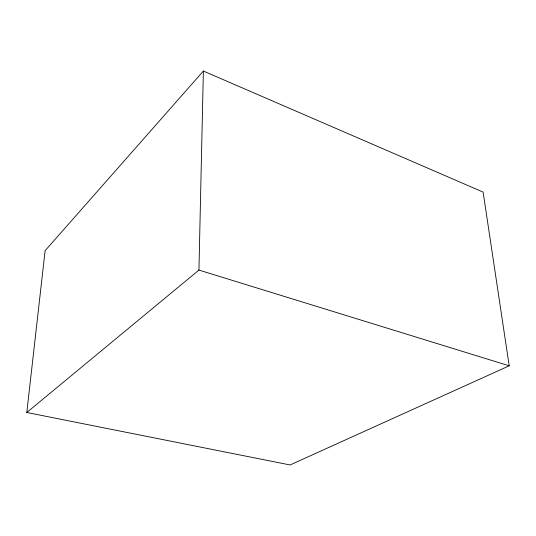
<?xml version="1.0" encoding="UTF-8"?>
<svg xmlns="http://www.w3.org/2000/svg" width="536" height="536" viewBox="0 0 536 536"><rect width="100%" height="100%" fill="white"/><g stroke="black" fill="none" stroke-linecap="round" stroke-linejoin="round"><path stroke-width="0.8" d="M26.8 412.486L198.943 270.077L203.372 71.04L483.124 192.109L509.2 365.813L290.083 464.96L26.8 412.486L45.111 250.694L203.372 71.04M198.943 270.077L509.2 365.813"/></g></svg>
